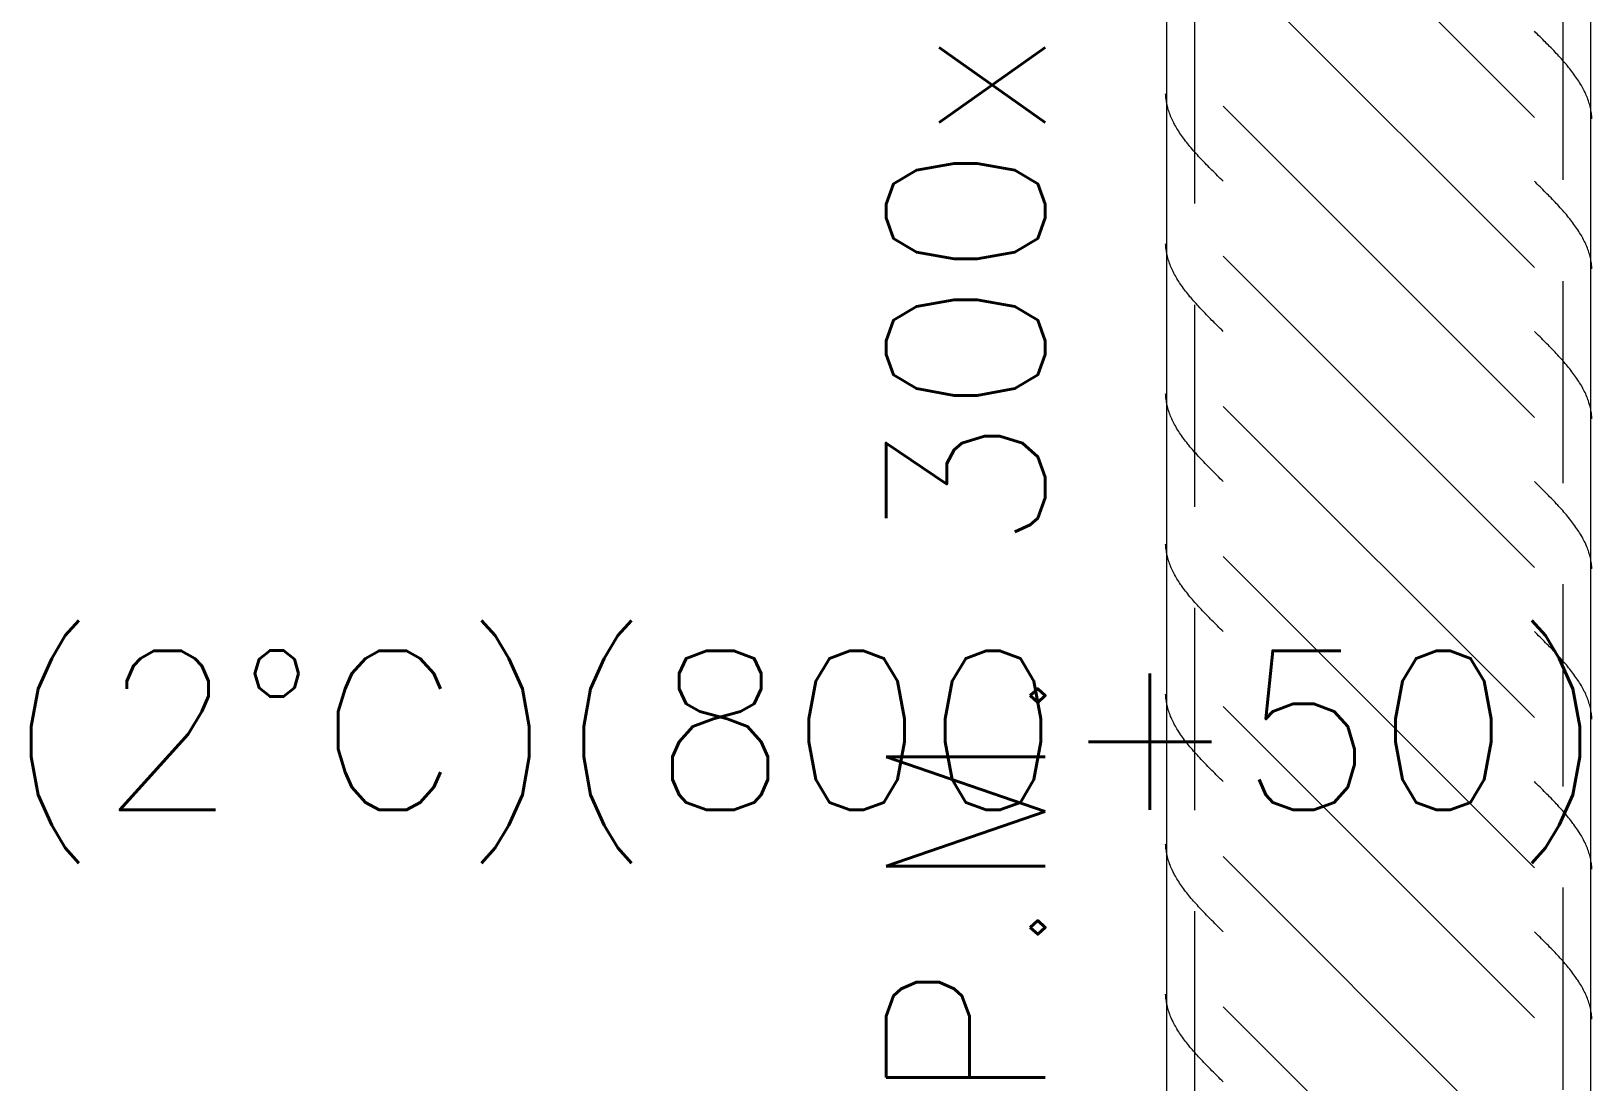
# Model space of a CAD drawing. Extents: x -10459 to 16942, y -13088 to 14608.
# Drawn here: x 5100.5 to 5210.8, y 3029.7 to 3104 of the extents above; entities that cross this region are included whole.
import ezdxf
from ezdxf.enums import TextEntityAlignment as Align

# ---------------------------------------------------------------- set-up
doc = ezdxf.new("R2010")
doc.units = 0
doc.header["$LTSCALE"] = 30
doc.header["$MEASUREMENT"] = 0
doc.linetypes.add("EJE1-1'$0$RLE-PROYECCION", pattern=[0.71438, 0.47625, -0.23813])
doc.layers.get('0').update_dxf_attribs({"linetype": 'CONTINUOUS'})
doc.layers.add("EJE1-1'$0$RLA-ACHURADO", color=30, linetype="EJE1-1'$0$RLE-PROYECCION", lineweight=15, transparency=0.7)
doc.layers.add("EJE1-1'$0$RLA-CONTORNO", color=30, linetype='CONTINUOUS', lineweight=15)
doc.layers.add("EJE1-1'$0$RLA-TEXTOS-1", color=9, linetype='CONTINUOUS', lineweight=9)
doc.layers.add("EJE1-1'$0$RLA-FE", color=7, linetype='CONTINUOUS')
doc.styles.add("EJE1-1'$0$RomanS", font='romans.shx', dxfattribs={"height": 11.25})

# ---------------------------------------------------------------- blocks, each defined once
blk = doc.blocks.new("EJE1-1'$0$RLA-COLUMNAS-CAJONES - P_M_ 300x300x20-465985-EJE 1-1_")
at = {"layer": "EJE1-1'$0$RLA-ACHURADO"}
for p, q in [((2582.48, 787), (2582.48, 1103)), ((2608.48, 1103), (2608.48, 787))]:
    blk.add_line(p, q, dxfattribs=at)
blk = doc.blocks.new("EJE1-1'$0$FP_5-EJE 1-1_")
at = {"layer": "EJE1-1'$0$RLA-CONTORNO"}
for p, q in [((2375.48, 787), (2375.48, 1057)), ((2371.58, 927.67), (2371.48, 927.77)), ((2371.68, 927.58), (2371.58, 927.67)), ((2371.78, 927.48), (2371.68, 927.58)), ((2371.88, 927.38), (2371.78, 927.48)), ((2371.98, 927.28), (2371.88, 927.38)), ((2372.08, 927.18), (2371.98, 927.28)), ((2372.17, 927.08), (2372.08, 927.18)), ((2372.27, 926.99), (2372.17, 927.08)), ((2372.37, 926.89), (2372.27, 926.99)), ((2372.47, 926.79), (2372.37, 926.89)), ((2372.56, 926.69), (2372.47, 926.79)), ((2372.66, 926.59), (2372.56, 926.69)), ((2372.75, 926.5), (2372.66, 926.59)), ((2372.85, 926.4), (2372.75, 926.5)), ((2372.94, 926.3), (2372.85, 926.4)), ((2373.03, 926.2), (2372.94, 926.3)), ((2373.13, 926.1), (2373.03, 926.2)), ((2373.22, 926), (2373.13, 926.1)), ((2373.31, 925.91), (2373.22, 926)), ((2373.39, 925.81), (2373.31, 925.91)), ((2373.48, 925.71), (2373.39, 925.81)), ((2373.57, 925.61), (2373.48, 925.71)), ((2373.65, 925.51), (2373.57, 925.61)), ((2373.74, 925.42), (2373.65, 925.51)), ((2373.82, 925.32), (2373.74, 925.42)), ((2373.9, 925.22), (2373.82, 925.32)), ((2373.98, 925.12), (2373.9, 925.22)), ((2374.06, 925.02), (2373.98, 925.12)), ((2374.13, 924.92), (2374.06, 925.02)), ((2374.21, 924.83), (2374.13, 924.92)), ((2374.28, 924.73), (2374.21, 924.83)), ((2374.35, 924.63), (2374.28, 924.73)), ((2374.42, 924.53), (2374.35, 924.63)), ((2374.49, 924.43), (2374.42, 924.53)), ((2374.55, 924.34), (2374.49, 924.43)), ((2374.62, 924.24), (2374.55, 924.34)), ((2374.68, 924.14), (2374.62, 924.24)), ((2374.74, 924.04), (2374.68, 924.14)), ((2374.8, 923.94), (2374.74, 924.04)), ((2374.85, 923.85), (2374.8, 923.94)), ((2374.91, 923.75), (2374.85, 923.85)), ((2374.96, 923.65), (2374.91, 923.75)), ((2375.01, 923.55), (2374.96, 923.65)), ((2375.06, 923.45), (2375.01, 923.55)), ((2375.11, 923.35), (2375.06, 923.45)), ((2375.15, 923.26), (2375.11, 923.35)), ((2375.19, 923.16), (2375.15, 923.26)), ((2375.23, 923.06), (2375.19, 923.16)), ((2375.27, 922.96), (2375.23, 923.06)), ((2375.3, 922.86), (2375.27, 922.96)), ((2375.33, 922.77), (2375.3, 922.86)), ((2375.36, 922.67), (2375.33, 922.77)), ((2375.39, 922.57), (2375.36, 922.67)), ((2375.42, 922.47), (2375.39, 922.57)), ((2375.44, 922.37), (2375.42, 922.47)), ((2375.46, 922.27), (2375.44, 922.37)), ((2375.48, 922.18), (2375.46, 922.27)), ((2375.49, 922.08), (2375.48, 922.18)), ((2375.51, 921.98), (2375.49, 922.08)), ((2375.52, 921.88), (2375.51, 921.98)), ((2375.53, 921.78), (2375.52, 921.88)), ((2375.53, 921.69), (2375.53, 921.78)), ((2375.54, 921.59), (2375.53, 921.69)), ((2371.58, 917.07), (2371.48, 917.17)), ((2371.68, 916.97), (2371.58, 917.07)), ((2371.78, 916.87), (2371.68, 916.97)), ((2371.88, 916.77), (2371.78, 916.87)), ((2371.98, 916.67), (2371.88, 916.77)), ((2372.08, 916.58), (2371.98, 916.67)), ((2372.17, 916.48), (2372.08, 916.58)), ((2372.27, 916.38), (2372.17, 916.48)), ((2372.37, 916.28), (2372.27, 916.38)), ((2372.47, 916.18), (2372.37, 916.28)), ((2372.56, 916.09), (2372.47, 916.18)), ((2372.66, 915.99), (2372.56, 916.09)), ((2372.75, 915.89), (2372.66, 915.99)), ((2372.85, 915.79), (2372.75, 915.89)), ((2372.94, 915.69), (2372.85, 915.79)), ((2373.03, 915.59), (2372.94, 915.69)), ((2373.13, 915.5), (2373.03, 915.59)), ((2373.22, 915.4), (2373.13, 915.5)), ((2373.31, 915.3), (2373.22, 915.4)), ((2373.39, 915.2), (2373.31, 915.3)), ((2373.48, 915.1), (2373.39, 915.2)), ((2373.57, 915.01), (2373.48, 915.1)), ((2373.65, 914.91), (2373.57, 915.01)), ((2373.74, 914.81), (2373.65, 914.91)), ((2373.82, 914.71), (2373.74, 914.81)), ((2373.9, 914.61), (2373.82, 914.71)), ((2373.98, 914.51), (2373.9, 914.61)), ((2374.06, 914.42), (2373.98, 914.51)), ((2374.13, 914.32), (2374.06, 914.42)), ((2374.21, 914.22), (2374.13, 914.32)), ((2374.28, 914.12), (2374.21, 914.22)), ((2374.35, 914.02), (2374.28, 914.12)), ((2374.42, 913.93), (2374.35, 914.02)), ((2374.49, 913.83), (2374.42, 913.93)), ((2374.55, 913.73), (2374.49, 913.83)), ((2374.62, 913.63), (2374.55, 913.73)), ((2374.68, 913.53), (2374.62, 913.63)), ((2374.74, 913.43), (2374.68, 913.53)), ((2374.8, 913.34), (2374.74, 913.43)), ((2374.85, 913.24), (2374.8, 913.34)), ((2374.91, 913.14), (2374.85, 913.24)), ((2374.96, 913.04), (2374.91, 913.14)), ((2375.01, 912.94), (2374.96, 913.04)), ((2375.06, 912.85), (2375.01, 912.94)), ((2375.11, 912.75), (2375.06, 912.85)), ((2375.15, 912.65), (2375.11, 912.75)), ((2375.19, 912.55), (2375.15, 912.65)), ((2375.23, 912.45), (2375.19, 912.55)), ((2375.27, 912.35), (2375.23, 912.45)), ((2375.3, 912.26), (2375.27, 912.35)), ((2375.33, 912.16), (2375.3, 912.26)), ((2375.36, 912.06), (2375.33, 912.16)), ((2375.39, 911.96), (2375.36, 912.06)), ((2375.42, 911.86), (2375.39, 911.96)), ((2375.44, 911.77), (2375.42, 911.86)), ((2375.46, 911.67), (2375.44, 911.77)), ((2375.48, 911.57), (2375.46, 911.67)), ((2375.49, 911.47), (2375.48, 911.57)), ((2375.51, 911.37), (2375.49, 911.47)), ((2375.52, 911.27), (2375.51, 911.37)), ((2375.53, 911.18), (2375.52, 911.27)), ((2375.53, 911.08), (2375.53, 911.18)), ((2375.54, 910.98), (2375.53, 911.08)), ((2371.58, 906.46), (2371.48, 906.56)), ((2371.68, 906.36), (2371.58, 906.46)), ((2371.78, 906.26), (2371.68, 906.36)), ((2371.88, 906.17), (2371.78, 906.26)), ((2371.98, 906.07), (2371.88, 906.17)), ((2372.08, 905.97), (2371.98, 906.07)), ((2372.17, 905.87), (2372.08, 905.97)), ((2372.27, 905.77), (2372.17, 905.87)), ((2372.37, 905.68), (2372.27, 905.77)), ((2372.47, 905.58), (2372.37, 905.68)), ((2372.56, 905.48), (2372.47, 905.58)), ((2372.66, 905.38), (2372.56, 905.48)), ((2372.75, 905.28), (2372.66, 905.38)), ((2372.85, 905.18), (2372.75, 905.28)), ((2372.94, 905.09), (2372.85, 905.18)), ((2373.03, 904.99), (2372.94, 905.09)), ((2373.13, 904.89), (2373.03, 904.99)), ((2373.22, 904.79), (2373.13, 904.89)), ((2373.31, 904.69), (2373.22, 904.79)), ((2373.39, 904.6), (2373.31, 904.69)), ((2373.48, 904.5), (2373.39, 904.6)), ((2373.57, 904.4), (2373.48, 904.5)), ((2373.65, 904.3), (2373.57, 904.4)), ((2373.74, 904.2), (2373.65, 904.3)), ((2373.82, 904.1), (2373.74, 904.2)), ((2373.9, 904.01), (2373.82, 904.1)), ((2373.98, 903.91), (2373.9, 904.01)), ((2374.06, 903.81), (2373.98, 903.91)), ((2374.13, 903.71), (2374.06, 903.81)), ((2374.21, 903.61), (2374.13, 903.71)), ((2374.28, 903.52), (2374.21, 903.61)), ((2374.35, 903.42), (2374.28, 903.52)), ((2374.42, 903.32), (2374.35, 903.42)), ((2374.49, 903.22), (2374.42, 903.32)), ((2374.55, 903.12), (2374.49, 903.22)), ((2374.62, 903.02), (2374.55, 903.12)), ((2374.68, 902.93), (2374.62, 903.02)), ((2374.74, 902.83), (2374.68, 902.93)), ((2374.8, 902.73), (2374.74, 902.83)), ((2374.85, 902.63), (2374.8, 902.73)), ((2374.91, 902.53), (2374.85, 902.63)), ((2374.96, 902.44), (2374.91, 902.53)), ((2375.01, 902.34), (2374.96, 902.44)), ((2375.06, 902.24), (2375.01, 902.34)), ((2375.11, 902.14), (2375.06, 902.24)), ((2375.15, 902.04), (2375.11, 902.14)), ((2375.19, 901.94), (2375.15, 902.04)), ((2375.23, 901.85), (2375.19, 901.94)), ((2375.27, 901.75), (2375.23, 901.85)), ((2375.3, 901.65), (2375.27, 901.75)), ((2375.33, 901.55), (2375.3, 901.65)), ((2375.36, 901.45), (2375.33, 901.55)), ((2375.39, 901.36), (2375.36, 901.45)), ((2375.42, 901.26), (2375.39, 901.36)), ((2375.44, 901.16), (2375.42, 901.26)), ((2375.46, 901.06), (2375.44, 901.16)), ((2375.48, 900.96), (2375.46, 901.06)), ((2375.49, 900.86), (2375.48, 900.96)), ((2375.51, 900.77), (2375.49, 900.86)), ((2375.52, 900.67), (2375.51, 900.77)), ((2375.53, 900.57), (2375.52, 900.67)), ((2375.53, 900.47), (2375.53, 900.57)), ((2375.54, 900.37), (2375.53, 900.47)), ((2371.58, 895.85), (2371.48, 895.95)), ((2371.68, 895.76), (2371.58, 895.85)), ((2371.78, 895.66), (2371.68, 895.76)), ((2371.88, 895.56), (2371.78, 895.66)), ((2371.98, 895.46), (2371.88, 895.56)), ((2372.08, 895.36), (2371.98, 895.46)), ((2372.17, 895.27), (2372.08, 895.36)), ((2372.27, 895.17), (2372.17, 895.27)), ((2372.37, 895.07), (2372.27, 895.17)), ((2372.47, 894.97), (2372.37, 895.07)), ((2372.56, 894.87), (2372.47, 894.97)), ((2372.66, 894.77), (2372.56, 894.87)), ((2372.75, 894.68), (2372.66, 894.77)), ((2372.85, 894.58), (2372.75, 894.68)), ((2372.94, 894.48), (2372.85, 894.58)), ((2373.03, 894.38), (2372.94, 894.48)), ((2373.13, 894.28), (2373.03, 894.38)), ((2373.22, 894.19), (2373.13, 894.28)), ((2373.31, 894.09), (2373.22, 894.19)), ((2373.39, 893.99), (2373.31, 894.09)), ((2373.48, 893.89), (2373.39, 893.99)), ((2373.57, 893.79), (2373.48, 893.89)), ((2373.65, 893.69), (2373.57, 893.79)), ((2373.74, 893.6), (2373.65, 893.69)), ((2373.82, 893.5), (2373.74, 893.6)), ((2373.9, 893.4), (2373.82, 893.5)), ((2373.98, 893.3), (2373.9, 893.4)), ((2374.06, 893.2), (2373.98, 893.3)), ((2374.13, 893.11), (2374.06, 893.2)), ((2374.21, 893.01), (2374.13, 893.11)), ((2374.28, 892.91), (2374.21, 893.01)), ((2374.35, 892.81), (2374.28, 892.91)), ((2374.42, 892.71), (2374.35, 892.81)), ((2374.49, 892.61), (2374.42, 892.71)), ((2374.55, 892.52), (2374.49, 892.61)), ((2374.62, 892.42), (2374.55, 892.52)), ((2374.68, 892.32), (2374.62, 892.42)), ((2374.74, 892.22), (2374.68, 892.32)), ((2374.8, 892.12), (2374.74, 892.22)), ((2374.85, 892.03), (2374.8, 892.12)), ((2374.91, 891.93), (2374.85, 892.03)), ((2374.96, 891.83), (2374.91, 891.93)), ((2375.01, 891.73), (2374.96, 891.83)), ((2375.06, 891.63), (2375.01, 891.73)), ((2375.11, 891.53), (2375.06, 891.63)), ((2375.15, 891.44), (2375.11, 891.53)), ((2375.19, 891.34), (2375.15, 891.44)), ((2375.23, 891.24), (2375.19, 891.34)), ((2375.27, 891.14), (2375.23, 891.24)), ((2375.3, 891.04), (2375.27, 891.14)), ((2375.33, 890.95), (2375.3, 891.04)), ((2375.36, 890.85), (2375.33, 890.95)), ((2375.39, 890.75), (2375.36, 890.85)), ((2375.42, 890.65), (2375.39, 890.75)), ((2375.44, 890.55), (2375.42, 890.65)), ((2375.46, 890.45), (2375.44, 890.55)), ((2375.48, 890.36), (2375.46, 890.45)), ((2375.49, 890.26), (2375.48, 890.36)), ((2375.51, 890.16), (2375.49, 890.26)), ((2375.52, 890.06), (2375.51, 890.16)), ((2375.53, 889.96), (2375.52, 890.06)), ((2375.53, 889.87), (2375.53, 889.96)), ((2375.54, 889.77), (2375.53, 889.87)), ((2371.58, 885.25), (2371.48, 885.35)), ((2371.68, 885.15), (2371.58, 885.25)), ((2371.78, 885.05), (2371.68, 885.15)), ((2371.88, 884.95), (2371.78, 885.05)), ((2371.98, 884.85), (2371.88, 884.95)), ((2372.08, 884.76), (2371.98, 884.85)), ((2372.17, 884.66), (2372.08, 884.76)), ((2372.27, 884.56), (2372.17, 884.66)), ((2372.37, 884.46), (2372.27, 884.56)), ((2372.47, 884.36), (2372.37, 884.46)), ((2372.56, 884.27), (2372.47, 884.36)), ((2372.66, 884.17), (2372.56, 884.27)), ((2372.75, 884.07), (2372.66, 884.17)), ((2372.85, 883.97), (2372.75, 884.07)), ((2372.94, 883.87), (2372.85, 883.97)), ((2373.03, 883.77), (2372.94, 883.87)), ((2373.13, 883.68), (2373.03, 883.77)), ((2373.22, 883.58), (2373.13, 883.68)), ((2373.31, 883.48), (2373.22, 883.58)), ((2373.39, 883.38), (2373.31, 883.48)), ((2373.48, 883.28), (2373.39, 883.38)), ((2373.57, 883.19), (2373.48, 883.28)), ((2373.65, 883.09), (2373.57, 883.19)), ((2373.74, 882.99), (2373.65, 883.09)), ((2373.82, 882.89), (2373.74, 882.99)), ((2373.9, 882.79), (2373.82, 882.89)), ((2373.98, 882.69), (2373.9, 882.79)), ((2374.06, 882.6), (2373.98, 882.69)), ((2374.13, 882.5), (2374.06, 882.6)), ((2374.21, 882.4), (2374.13, 882.5)), ((2374.28, 882.3), (2374.21, 882.4)), ((2374.35, 882.2), (2374.28, 882.3)), ((2374.42, 882.11), (2374.35, 882.2)), ((2374.49, 882.01), (2374.42, 882.11)), ((2374.55, 881.91), (2374.49, 882.01)), ((2374.62, 881.81), (2374.55, 881.91)), ((2374.68, 881.71), (2374.62, 881.81)), ((2374.74, 881.62), (2374.68, 881.71)), ((2374.8, 881.52), (2374.74, 881.62)), ((2374.85, 881.42), (2374.8, 881.52)), ((2374.91, 881.32), (2374.85, 881.42)), ((2374.96, 881.22), (2374.91, 881.32)), ((2375.01, 881.12), (2374.96, 881.22)), ((2375.06, 881.03), (2375.01, 881.12)), ((2375.11, 880.93), (2375.06, 881.03)), ((2375.15, 880.83), (2375.11, 880.93)), ((2375.19, 880.73), (2375.15, 880.83)), ((2375.23, 880.63), (2375.19, 880.73)), ((2375.27, 880.54), (2375.23, 880.63)), ((2375.3, 880.44), (2375.27, 880.54)), ((2375.33, 880.34), (2375.3, 880.44)), ((2375.36, 880.24), (2375.33, 880.34)), ((2375.39, 880.14), (2375.36, 880.24)), ((2375.42, 880.04), (2375.39, 880.14)), ((2375.44, 879.95), (2375.42, 880.04)), ((2375.46, 879.85), (2375.44, 879.95)), ((2375.48, 879.75), (2375.46, 879.85)), ((2375.49, 879.65), (2375.48, 879.75)), ((2375.51, 879.55), (2375.49, 879.65)), ((2375.52, 879.46), (2375.51, 879.55)), ((2375.53, 879.36), (2375.52, 879.46)), ((2375.53, 879.26), (2375.53, 879.36)), ((2375.54, 879.16), (2375.53, 879.26)), ((2371.58, 874.64), (2371.48, 874.74)), ((2371.68, 874.54), (2371.58, 874.64)), ((2371.78, 874.44), (2371.68, 874.54)), ((2371.88, 874.35), (2371.78, 874.44)), ((2371.98, 874.25), (2371.88, 874.35)), ((2372.08, 874.15), (2371.98, 874.25)), ((2372.17, 874.05), (2372.08, 874.15)), ((2372.27, 873.95), (2372.17, 874.05)), ((2372.37, 873.86), (2372.27, 873.95)), ((2372.47, 873.76), (2372.37, 873.86)), ((2372.56, 873.66), (2372.47, 873.76)), ((2372.66, 873.56), (2372.56, 873.66)), ((2372.75, 873.46), (2372.66, 873.56)), ((2372.85, 873.36), (2372.75, 873.46)), ((2372.94, 873.27), (2372.85, 873.36)), ((2373.03, 873.17), (2372.94, 873.27)), ((2373.13, 873.07), (2373.03, 873.17)), ((2373.22, 872.97), (2373.13, 873.07)), ((2373.31, 872.87), (2373.22, 872.97)), ((2373.39, 872.78), (2373.31, 872.87)), ((2373.48, 872.68), (2373.39, 872.78)), ((2373.57, 872.58), (2373.48, 872.68)), ((2373.65, 872.48), (2373.57, 872.58)), ((2373.74, 872.38), (2373.65, 872.48)), ((2373.82, 872.28), (2373.74, 872.38)), ((2373.9, 872.19), (2373.82, 872.28)), ((2373.98, 872.09), (2373.9, 872.19)), ((2374.06, 871.99), (2373.98, 872.09)), ((2374.13, 871.89), (2374.06, 871.99)), ((2374.21, 871.79), (2374.13, 871.89)), ((2374.28, 871.7), (2374.21, 871.79)), ((2374.35, 871.6), (2374.28, 871.7)), ((2374.42, 871.5), (2374.35, 871.6)), ((2374.49, 871.4), (2374.42, 871.5)), ((2374.55, 871.3), (2374.49, 871.4)), ((2374.62, 871.2), (2374.55, 871.3)), ((2374.68, 871.11), (2374.62, 871.2)), ((2374.74, 871.01), (2374.68, 871.11)), ((2374.8, 870.91), (2374.74, 871.01)), ((2374.85, 870.81), (2374.8, 870.91)), ((2374.91, 870.71), (2374.85, 870.81)), ((2374.96, 870.62), (2374.91, 870.71)), ((2375.01, 870.52), (2374.96, 870.62)), ((2375.06, 870.42), (2375.01, 870.52)), ((2375.11, 870.32), (2375.06, 870.42)), ((2375.15, 870.22), (2375.11, 870.32)), ((2375.19, 870.12), (2375.15, 870.22)), ((2375.23, 870.03), (2375.19, 870.12)), ((2375.27, 869.93), (2375.23, 870.03)), ((2375.3, 869.83), (2375.27, 869.93)), ((2375.33, 869.73), (2375.3, 869.83)), ((2375.36, 869.63), (2375.33, 869.73)), ((2375.39, 869.54), (2375.36, 869.63)), ((2375.42, 869.44), (2375.39, 869.54)), ((2375.44, 869.34), (2375.42, 869.44)), ((2375.46, 869.24), (2375.44, 869.34)), ((2375.48, 869.14), (2375.46, 869.24)), ((2375.49, 869.04), (2375.48, 869.14)), ((2375.51, 868.95), (2375.49, 869.04)), ((2375.52, 868.85), (2375.51, 868.95)), ((2375.53, 868.75), (2375.52, 868.85)), ((2375.53, 868.65), (2375.53, 868.75)), ((2375.54, 868.55), (2375.53, 868.65)), ((2371.58, 864.03), (2371.48, 864.13)), ((2371.68, 863.94), (2371.58, 864.03)), ((2371.78, 863.84), (2371.68, 863.94)), ((2371.88, 863.74), (2371.78, 863.84)), ((2371.98, 863.64), (2371.88, 863.74)), ((2372.08, 863.54), (2371.98, 863.64)), ((2372.17, 863.45), (2372.08, 863.54)), ((2372.27, 863.35), (2372.17, 863.45)), ((2372.37, 863.25), (2372.27, 863.35)), ((2372.47, 863.15), (2372.37, 863.25)), ((2372.56, 863.05), (2372.47, 863.15)), ((2372.66, 862.95), (2372.56, 863.05)), ((2372.75, 862.86), (2372.66, 862.95)), ((2372.85, 862.76), (2372.75, 862.86)), ((2372.94, 862.66), (2372.85, 862.76)), ((2373.03, 862.56), (2372.94, 862.66)), ((2373.13, 862.46), (2373.03, 862.56)), ((2373.22, 862.37), (2373.13, 862.46)), ((2373.31, 862.27), (2373.22, 862.37)), ((2373.39, 862.17), (2373.31, 862.27)), ((2373.48, 862.07), (2373.39, 862.17)), ((2373.57, 861.97), (2373.48, 862.07)), ((2373.65, 861.87), (2373.57, 861.97)), ((2373.74, 861.78), (2373.65, 861.87)), ((2373.82, 861.68), (2373.74, 861.78)), ((2373.9, 861.58), (2373.82, 861.68)), ((2373.98, 861.48), (2373.9, 861.58)), ((2374.06, 861.38), (2373.98, 861.48)), ((2374.13, 861.29), (2374.06, 861.38)), ((2374.21, 861.19), (2374.13, 861.29)), ((2374.28, 861.09), (2374.21, 861.19)), ((2374.35, 860.99), (2374.28, 861.09)), ((2374.42, 860.89), (2374.35, 860.99)), ((2374.49, 860.79), (2374.42, 860.89)), ((2374.55, 860.7), (2374.49, 860.79)), ((2374.62, 860.6), (2374.55, 860.7)), ((2374.68, 860.5), (2374.62, 860.6)), ((2374.74, 860.4), (2374.68, 860.5)), ((2374.8, 860.3), (2374.74, 860.4)), ((2374.85, 860.21), (2374.8, 860.3)), ((2374.91, 860.11), (2374.85, 860.21)), ((2374.96, 860.01), (2374.91, 860.11)), ((2375.01, 859.91), (2374.96, 860.01)), ((2375.06, 859.81), (2375.01, 859.91)), ((2375.11, 859.71), (2375.06, 859.81)), ((2375.15, 859.62), (2375.11, 859.71)), ((2375.19, 859.52), (2375.15, 859.62)), ((2375.23, 859.42), (2375.19, 859.52)), ((2375.27, 859.32), (2375.23, 859.42)), ((2375.3, 859.22), (2375.27, 859.32)), ((2375.33, 859.13), (2375.3, 859.22)), ((2375.36, 859.03), (2375.33, 859.13)), ((2375.39, 858.93), (2375.36, 859.03)), ((2375.42, 858.83), (2375.39, 858.93)), ((2375.44, 858.73), (2375.42, 858.83)), ((2375.46, 858.63), (2375.44, 858.73)), ((2375.48, 858.54), (2375.46, 858.63)), ((2375.49, 858.44), (2375.48, 858.54)), ((2375.51, 858.34), (2375.49, 858.44)), ((2375.52, 858.24), (2375.51, 858.34)), ((2375.53, 858.14), (2375.52, 858.24)), ((2375.53, 858.05), (2375.53, 858.14)), ((2375.54, 857.95), (2375.53, 858.05))]:
    blk.add_line(p, q, dxfattribs=at)
blk = doc.blocks.new("EJE1-1'$0$FP_6-EJE 1-1_")
at = {"layer": "EJE1-1'$0$RLA-CONTORNO"}
for p, q in [((2345.48, 1057), (2345.48, 787)), ((2345.43, 923.25), (2345.42, 923.35)), ((2345.43, 923.15), (2345.43, 923.25)), ((2345.44, 923.06), (2345.43, 923.15)), ((2345.45, 922.96), (2345.44, 923.06)), ((2345.47, 922.86), (2345.45, 922.96)), ((2345.48, 922.76), (2345.47, 922.86)), ((2345.5, 922.66), (2345.48, 922.76)), ((2345.52, 922.57), (2345.5, 922.66)), ((2345.54, 922.47), (2345.52, 922.57)), ((2345.57, 922.37), (2345.54, 922.47)), ((2345.6, 922.27), (2345.57, 922.37)), ((2345.63, 922.17), (2345.6, 922.27)), ((2345.66, 922.07), (2345.63, 922.17)), ((2345.69, 921.98), (2345.66, 922.07)), ((2345.73, 921.88), (2345.69, 921.98)), ((2345.77, 921.78), (2345.73, 921.88)), ((2345.81, 921.68), (2345.77, 921.78)), ((2345.86, 921.58), (2345.81, 921.68)), ((2345.9, 921.49), (2345.86, 921.58)), ((2345.95, 921.39), (2345.9, 921.49)), ((2346, 921.29), (2345.95, 921.39)), ((2346.05, 921.19), (2346, 921.29)), ((2346.11, 921.09), (2346.05, 921.19)), ((2346.16, 920.99), (2346.11, 921.09)), ((2346.22, 920.9), (2346.16, 920.99)), ((2346.28, 920.8), (2346.22, 920.9)), ((2346.34, 920.7), (2346.28, 920.8)), ((2346.41, 920.6), (2346.34, 920.7)), ((2346.47, 920.5), (2346.41, 920.6)), ((2346.54, 920.41), (2346.47, 920.5)), ((2346.61, 920.31), (2346.54, 920.41)), ((2346.68, 920.21), (2346.61, 920.31)), ((2346.76, 920.11), (2346.68, 920.21)), ((2346.83, 920.01), (2346.76, 920.11)), ((2346.91, 919.91), (2346.83, 920.01)), ((2346.98, 919.82), (2346.91, 919.91)), ((2347.06, 919.72), (2346.98, 919.82)), ((2347.14, 919.62), (2347.06, 919.72)), ((2347.23, 919.52), (2347.14, 919.62)), ((2347.31, 919.42), (2347.23, 919.52)), ((2347.39, 919.33), (2347.31, 919.42)), ((2347.48, 919.23), (2347.39, 919.33)), ((2347.57, 919.13), (2347.48, 919.23)), ((2347.66, 919.03), (2347.57, 919.13)), ((2347.75, 918.93), (2347.66, 919.03)), ((2347.84, 918.83), (2347.75, 918.93)), ((2347.93, 918.74), (2347.84, 918.83)), ((2348.02, 918.64), (2347.93, 918.74)), ((2348.11, 918.54), (2348.02, 918.64)), ((2348.21, 918.44), (2348.11, 918.54)), ((2348.3, 918.34), (2348.21, 918.44)), ((2348.4, 918.25), (2348.3, 918.34)), ((2348.49, 918.15), (2348.4, 918.25)), ((2348.59, 918.05), (2348.49, 918.15)), ((2348.69, 917.95), (2348.59, 918.05)), ((2348.79, 917.85), (2348.69, 917.95)), ((2348.89, 917.76), (2348.79, 917.85)), ((2348.98, 917.66), (2348.89, 917.76)), ((2349.08, 917.56), (2348.98, 917.66)), ((2349.18, 917.46), (2349.08, 917.56)), ((2349.28, 917.36), (2349.18, 917.46)), ((2349.38, 917.26), (2349.28, 917.36)), ((2349.48, 917.17), (2349.38, 917.26)), ((2345.43, 912.65), (2345.42, 912.74)), ((2345.43, 912.55), (2345.43, 912.65)), ((2345.44, 912.45), (2345.43, 912.55)), ((2345.45, 912.35), (2345.44, 912.45)), ((2345.47, 912.25), (2345.45, 912.35)), ((2345.48, 912.16), (2345.47, 912.25)), ((2345.5, 912.06), (2345.48, 912.16)), ((2345.52, 911.96), (2345.5, 912.06)), ((2345.54, 911.86), (2345.52, 911.96)), ((2345.57, 911.76), (2345.54, 911.86)), ((2345.6, 911.66), (2345.57, 911.76)), ((2345.63, 911.57), (2345.6, 911.66)), ((2345.66, 911.47), (2345.63, 911.57)), ((2345.69, 911.37), (2345.66, 911.47)), ((2345.73, 911.27), (2345.69, 911.37)), ((2345.77, 911.17), (2345.73, 911.27)), ((2345.81, 911.08), (2345.77, 911.17)), ((2345.86, 910.98), (2345.81, 911.08)), ((2345.9, 910.88), (2345.86, 910.98)), ((2345.95, 910.78), (2345.9, 910.88)), ((2346, 910.68), (2345.95, 910.78)), ((2346.05, 910.58), (2346, 910.68)), ((2346.11, 910.49), (2346.05, 910.58)), ((2346.16, 910.39), (2346.11, 910.49)), ((2346.22, 910.29), (2346.16, 910.39)), ((2346.28, 910.19), (2346.22, 910.29)), ((2346.34, 910.09), (2346.28, 910.19)), ((2346.41, 910), (2346.34, 910.09)), ((2346.47, 909.9), (2346.41, 910)), ((2346.54, 909.8), (2346.47, 909.9)), ((2346.61, 909.7), (2346.54, 909.8)), ((2346.68, 909.6), (2346.61, 909.7)), ((2346.76, 909.5), (2346.68, 909.6)), ((2346.83, 909.41), (2346.76, 909.5)), ((2346.91, 909.31), (2346.83, 909.41)), ((2346.98, 909.21), (2346.91, 909.31)), ((2347.06, 909.11), (2346.98, 909.21)), ((2347.14, 909.01), (2347.06, 909.11)), ((2347.23, 908.92), (2347.14, 909.01)), ((2347.31, 908.82), (2347.23, 908.92)), ((2347.39, 908.72), (2347.31, 908.82)), ((2347.48, 908.62), (2347.39, 908.72)), ((2347.57, 908.52), (2347.48, 908.62)), ((2347.66, 908.42), (2347.57, 908.52)), ((2347.75, 908.33), (2347.66, 908.42)), ((2347.84, 908.23), (2347.75, 908.33)), ((2347.93, 908.13), (2347.84, 908.23)), ((2348.02, 908.03), (2347.93, 908.13)), ((2348.11, 907.93), (2348.02, 908.03)), ((2348.21, 907.84), (2348.11, 907.93)), ((2348.3, 907.74), (2348.21, 907.84)), ((2348.4, 907.64), (2348.3, 907.74)), ((2348.49, 907.54), (2348.4, 907.64)), ((2348.59, 907.44), (2348.49, 907.54)), ((2348.69, 907.34), (2348.59, 907.44)), ((2348.79, 907.25), (2348.69, 907.34)), ((2348.89, 907.15), (2348.79, 907.25)), ((2348.98, 907.05), (2348.89, 907.15)), ((2349.08, 906.95), (2348.98, 907.05)), ((2349.18, 906.85), (2349.08, 906.95)), ((2349.28, 906.76), (2349.18, 906.85)), ((2349.38, 906.66), (2349.28, 906.76)), ((2349.48, 906.56), (2349.38, 906.66)), ((2345.43, 902.04), (2345.42, 902.14)), ((2345.43, 901.94), (2345.43, 902.04)), ((2345.44, 901.84), (2345.43, 901.94)), ((2345.45, 901.75), (2345.44, 901.84)), ((2345.47, 901.65), (2345.45, 901.75)), ((2345.48, 901.55), (2345.47, 901.65)), ((2345.5, 901.45), (2345.48, 901.55)), ((2345.52, 901.35), (2345.5, 901.45)), ((2345.54, 901.25), (2345.52, 901.35)), ((2345.57, 901.16), (2345.54, 901.25)), ((2345.6, 901.06), (2345.57, 901.16)), ((2345.63, 900.96), (2345.6, 901.06)), ((2345.66, 900.86), (2345.63, 900.96)), ((2345.69, 900.76), (2345.66, 900.86)), ((2345.73, 900.67), (2345.69, 900.76)), ((2345.77, 900.57), (2345.73, 900.67)), ((2345.81, 900.47), (2345.77, 900.57)), ((2345.86, 900.37), (2345.81, 900.47)), ((2345.9, 900.27), (2345.86, 900.37)), ((2345.95, 900.17), (2345.9, 900.27)), ((2346, 900.08), (2345.95, 900.17)), ((2346.05, 899.98), (2346, 900.08)), ((2346.11, 899.88), (2346.05, 899.98)), ((2346.16, 899.78), (2346.11, 899.88)), ((2346.22, 899.68), (2346.16, 899.78)), ((2346.28, 899.59), (2346.22, 899.68)), ((2346.34, 899.49), (2346.28, 899.59)), ((2346.41, 899.39), (2346.34, 899.49)), ((2346.47, 899.29), (2346.41, 899.39)), ((2346.54, 899.19), (2346.47, 899.29)), ((2346.61, 899.09), (2346.54, 899.19)), ((2346.68, 899), (2346.61, 899.09)), ((2346.76, 898.9), (2346.68, 899)), ((2346.83, 898.8), (2346.76, 898.9)), ((2346.91, 898.7), (2346.83, 898.8)), ((2346.98, 898.6), (2346.91, 898.7)), ((2347.06, 898.51), (2346.98, 898.6)), ((2347.14, 898.41), (2347.06, 898.51)), ((2347.23, 898.31), (2347.14, 898.41)), ((2347.31, 898.21), (2347.23, 898.31)), ((2347.39, 898.11), (2347.31, 898.21)), ((2347.48, 898.01), (2347.39, 898.11)), ((2347.57, 897.92), (2347.48, 898.01)), ((2347.66, 897.82), (2347.57, 897.92)), ((2347.75, 897.72), (2347.66, 897.82)), ((2347.84, 897.62), (2347.75, 897.72)), ((2347.93, 897.52), (2347.84, 897.62)), ((2348.02, 897.43), (2347.93, 897.52)), ((2348.11, 897.33), (2348.02, 897.43)), ((2348.21, 897.23), (2348.11, 897.33)), ((2348.3, 897.13), (2348.21, 897.23)), ((2348.4, 897.03), (2348.3, 897.13)), ((2348.49, 896.93), (2348.4, 897.03)), ((2348.59, 896.84), (2348.49, 896.93)), ((2348.69, 896.74), (2348.59, 896.84)), ((2348.79, 896.64), (2348.69, 896.74)), ((2348.89, 896.54), (2348.79, 896.64)), ((2348.98, 896.44), (2348.89, 896.54)), ((2349.08, 896.35), (2348.98, 896.44)), ((2349.18, 896.25), (2349.08, 896.35)), ((2349.28, 896.15), (2349.18, 896.25)), ((2349.38, 896.05), (2349.28, 896.15)), ((2349.48, 895.95), (2349.38, 896.05)), ((2345.43, 891.43), (2345.42, 891.53)), ((2345.43, 891.33), (2345.43, 891.43)), ((2345.44, 891.24), (2345.43, 891.33)), ((2345.45, 891.14), (2345.44, 891.24)), ((2345.47, 891.04), (2345.45, 891.14)), ((2345.48, 890.94), (2345.47, 891.04)), ((2345.5, 890.84), (2345.48, 890.94)), ((2345.52, 890.75), (2345.5, 890.84)), ((2345.54, 890.65), (2345.52, 890.75)), ((2345.57, 890.55), (2345.54, 890.65)), ((2345.6, 890.45), (2345.57, 890.55)), ((2345.63, 890.35), (2345.6, 890.45)), ((2345.66, 890.25), (2345.63, 890.35)), ((2345.69, 890.16), (2345.66, 890.25)), ((2345.73, 890.06), (2345.69, 890.16)), ((2345.77, 889.96), (2345.73, 890.06)), ((2345.81, 889.86), (2345.77, 889.96)), ((2345.86, 889.76), (2345.81, 889.86)), ((2345.9, 889.67), (2345.86, 889.76)), ((2345.95, 889.57), (2345.9, 889.67)), ((2346, 889.47), (2345.95, 889.57)), ((2346.05, 889.37), (2346, 889.47)), ((2346.11, 889.27), (2346.05, 889.37)), ((2346.16, 889.17), (2346.11, 889.27)), ((2346.22, 889.08), (2346.16, 889.17)), ((2346.28, 888.98), (2346.22, 889.08)), ((2346.34, 888.88), (2346.28, 888.98)), ((2346.41, 888.78), (2346.34, 888.88)), ((2346.47, 888.68), (2346.41, 888.78)), ((2346.54, 888.59), (2346.47, 888.68)), ((2346.61, 888.49), (2346.54, 888.59)), ((2346.68, 888.39), (2346.61, 888.49)), ((2346.76, 888.29), (2346.68, 888.39)), ((2346.83, 888.19), (2346.76, 888.29)), ((2346.91, 888.1), (2346.83, 888.19)), ((2346.98, 888), (2346.91, 888.1)), ((2347.06, 887.9), (2346.98, 888)), ((2347.14, 887.8), (2347.06, 887.9)), ((2347.23, 887.7), (2347.14, 887.8)), ((2347.31, 887.6), (2347.23, 887.7)), ((2347.39, 887.51), (2347.31, 887.6)), ((2347.48, 887.41), (2347.39, 887.51)), ((2347.57, 887.31), (2347.48, 887.41)), ((2347.66, 887.21), (2347.57, 887.31)), ((2347.75, 887.11), (2347.66, 887.21)), ((2347.84, 887.02), (2347.75, 887.11)), ((2347.93, 886.92), (2347.84, 887.02)), ((2348.02, 886.82), (2347.93, 886.92)), ((2348.11, 886.72), (2348.02, 886.82)), ((2348.21, 886.62), (2348.11, 886.72)), ((2348.3, 886.52), (2348.21, 886.62)), ((2348.4, 886.43), (2348.3, 886.52)), ((2348.49, 886.33), (2348.4, 886.43)), ((2348.59, 886.23), (2348.49, 886.33)), ((2348.69, 886.13), (2348.59, 886.23)), ((2348.79, 886.03), (2348.69, 886.13)), ((2348.89, 885.94), (2348.79, 886.03)), ((2348.98, 885.84), (2348.89, 885.94)), ((2349.08, 885.74), (2348.98, 885.84)), ((2349.18, 885.64), (2349.08, 885.74)), ((2349.28, 885.54), (2349.18, 885.64)), ((2349.38, 885.44), (2349.28, 885.54)), ((2349.48, 885.35), (2349.38, 885.44)), ((2345.43, 880.83), (2345.42, 880.92)), ((2345.43, 880.73), (2345.43, 880.83)), ((2345.44, 880.63), (2345.43, 880.73)), ((2345.45, 880.53), (2345.44, 880.63)), ((2345.47, 880.43), (2345.45, 880.53)), ((2345.48, 880.34), (2345.47, 880.43)), ((2345.5, 880.24), (2345.48, 880.34)), ((2345.52, 880.14), (2345.5, 880.24)), ((2345.54, 880.04), (2345.52, 880.14)), ((2345.57, 879.94), (2345.54, 880.04)), ((2345.6, 879.84), (2345.57, 879.94)), ((2345.63, 879.75), (2345.6, 879.84)), ((2345.66, 879.65), (2345.63, 879.75)), ((2345.69, 879.55), (2345.66, 879.65)), ((2345.73, 879.45), (2345.69, 879.55)), ((2345.77, 879.35), (2345.73, 879.45)), ((2345.81, 879.26), (2345.77, 879.35)), ((2345.86, 879.16), (2345.81, 879.26)), ((2345.9, 879.06), (2345.86, 879.16)), ((2345.95, 878.96), (2345.9, 879.06)), ((2346, 878.86), (2345.95, 878.96)), ((2346.05, 878.76), (2346, 878.86)), ((2346.11, 878.67), (2346.05, 878.76)), ((2346.16, 878.57), (2346.11, 878.67)), ((2346.22, 878.47), (2346.16, 878.57)), ((2346.28, 878.37), (2346.22, 878.47)), ((2346.34, 878.27), (2346.28, 878.37)), ((2346.41, 878.18), (2346.34, 878.27)), ((2346.47, 878.08), (2346.41, 878.18)), ((2346.54, 877.98), (2346.47, 878.08)), ((2346.61, 877.88), (2346.54, 877.98)), ((2346.68, 877.78), (2346.61, 877.88)), ((2346.76, 877.68), (2346.68, 877.78)), ((2346.83, 877.59), (2346.76, 877.68)), ((2346.91, 877.49), (2346.83, 877.59)), ((2346.98, 877.39), (2346.91, 877.49)), ((2347.06, 877.29), (2346.98, 877.39)), ((2347.14, 877.19), (2347.06, 877.29)), ((2347.23, 877.1), (2347.14, 877.19)), ((2347.31, 877), (2347.23, 877.1)), ((2347.39, 876.9), (2347.31, 877)), ((2347.48, 876.8), (2347.39, 876.9)), ((2347.57, 876.7), (2347.48, 876.8)), ((2347.66, 876.6), (2347.57, 876.7)), ((2347.75, 876.51), (2347.66, 876.6)), ((2347.84, 876.41), (2347.75, 876.51)), ((2347.93, 876.31), (2347.84, 876.41)), ((2348.02, 876.21), (2347.93, 876.31)), ((2348.11, 876.11), (2348.02, 876.21)), ((2348.21, 876.02), (2348.11, 876.11)), ((2348.3, 875.92), (2348.21, 876.02)), ((2348.4, 875.82), (2348.3, 875.92)), ((2348.49, 875.72), (2348.4, 875.82)), ((2348.59, 875.62), (2348.49, 875.72)), ((2348.69, 875.52), (2348.59, 875.62)), ((2348.79, 875.43), (2348.69, 875.52)), ((2348.89, 875.33), (2348.79, 875.43)), ((2348.98, 875.23), (2348.89, 875.33)), ((2349.08, 875.13), (2348.98, 875.23)), ((2349.18, 875.03), (2349.08, 875.13)), ((2349.28, 874.94), (2349.18, 875.03)), ((2349.38, 874.84), (2349.28, 874.94)), ((2349.48, 874.74), (2349.38, 874.84)), ((2345.43, 870.22), (2345.42, 870.32)), ((2345.43, 870.12), (2345.43, 870.22)), ((2345.44, 870.02), (2345.43, 870.12)), ((2345.45, 869.93), (2345.44, 870.02)), ((2345.47, 869.83), (2345.45, 869.93)), ((2345.48, 869.73), (2345.47, 869.83)), ((2345.5, 869.63), (2345.48, 869.73)), ((2345.52, 869.53), (2345.5, 869.63)), ((2345.54, 869.43), (2345.52, 869.53)), ((2345.57, 869.34), (2345.54, 869.43)), ((2345.6, 869.24), (2345.57, 869.34)), ((2345.63, 869.14), (2345.6, 869.24)), ((2345.66, 869.04), (2345.63, 869.14)), ((2345.69, 868.94), (2345.66, 869.04)), ((2345.73, 868.85), (2345.69, 868.94)), ((2345.77, 868.75), (2345.73, 868.85)), ((2345.81, 868.65), (2345.77, 868.75)), ((2345.86, 868.55), (2345.81, 868.65)), ((2345.9, 868.45), (2345.86, 868.55)), ((2345.95, 868.35), (2345.9, 868.45)), ((2346, 868.26), (2345.95, 868.35)), ((2346.05, 868.16), (2346, 868.26)), ((2346.11, 868.06), (2346.05, 868.16)), ((2346.16, 867.96), (2346.11, 868.06)), ((2346.22, 867.86), (2346.16, 867.96)), ((2346.28, 867.77), (2346.22, 867.86)), ((2346.34, 867.67), (2346.28, 867.77)), ((2346.41, 867.57), (2346.34, 867.67)), ((2346.47, 867.47), (2346.41, 867.57)), ((2346.54, 867.37), (2346.47, 867.47)), ((2346.61, 867.27), (2346.54, 867.37)), ((2346.68, 867.18), (2346.61, 867.27)), ((2346.76, 867.08), (2346.68, 867.18)), ((2346.83, 866.98), (2346.76, 867.08)), ((2346.91, 866.88), (2346.83, 866.98)), ((2346.98, 866.78), (2346.91, 866.88)), ((2347.06, 866.69), (2346.98, 866.78)), ((2347.14, 866.59), (2347.06, 866.69)), ((2347.23, 866.49), (2347.14, 866.59)), ((2347.31, 866.39), (2347.23, 866.49)), ((2347.39, 866.29), (2347.31, 866.39)), ((2347.48, 866.19), (2347.39, 866.29)), ((2347.57, 866.1), (2347.48, 866.19)), ((2347.66, 866), (2347.57, 866.1)), ((2347.75, 865.9), (2347.66, 866)), ((2347.84, 865.8), (2347.75, 865.9)), ((2347.93, 865.7), (2347.84, 865.8)), ((2348.02, 865.61), (2347.93, 865.7)), ((2348.11, 865.51), (2348.02, 865.61)), ((2348.21, 865.41), (2348.11, 865.51)), ((2348.3, 865.31), (2348.21, 865.41)), ((2348.4, 865.21), (2348.3, 865.31)), ((2348.49, 865.11), (2348.4, 865.21)), ((2348.59, 865.02), (2348.49, 865.11)), ((2348.69, 864.92), (2348.59, 865.02)), ((2348.79, 864.82), (2348.69, 864.92)), ((2348.89, 864.72), (2348.79, 864.82)), ((2348.98, 864.62), (2348.89, 864.72)), ((2349.08, 864.53), (2348.98, 864.62)), ((2349.18, 864.43), (2349.08, 864.53)), ((2349.28, 864.33), (2349.18, 864.43)), ((2349.38, 864.23), (2349.28, 864.33)), ((2349.48, 864.13), (2349.38, 864.23)), ((2345.43, 859.61), (2345.42, 859.71)), ((2345.43, 859.52), (2345.43, 859.61)), ((2345.44, 859.42), (2345.43, 859.52)), ((2345.45, 859.32), (2345.44, 859.42)), ((2345.47, 859.22), (2345.45, 859.32)), ((2345.48, 859.12), (2345.47, 859.22)), ((2345.5, 859.02), (2345.48, 859.12)), ((2345.52, 858.93), (2345.5, 859.02)), ((2345.54, 858.83), (2345.52, 858.93)), ((2345.57, 858.73), (2345.54, 858.83)), ((2345.6, 858.63), (2345.57, 858.73)), ((2345.63, 858.53), (2345.6, 858.63)), ((2345.66, 858.44), (2345.63, 858.53)), ((2345.69, 858.34), (2345.66, 858.44)), ((2345.73, 858.24), (2345.69, 858.34)), ((2345.77, 858.14), (2345.73, 858.24)), ((2345.81, 858.04), (2345.77, 858.14)), ((2345.86, 857.94), (2345.81, 858.04)), ((2345.9, 857.85), (2345.86, 857.94)), ((2345.95, 857.75), (2345.9, 857.85)), ((2346, 857.65), (2345.95, 857.75)), ((2346.05, 857.55), (2346, 857.65)), ((2346.11, 857.45), (2346.05, 857.55)), ((2346.16, 857.36), (2346.11, 857.45)), ((2346.22, 857.26), (2346.16, 857.36)), ((2346.28, 857.16), (2346.22, 857.26)), ((2346.34, 857.06), (2346.28, 857.16)), ((2346.41, 856.96), (2346.34, 857.06)), ((2346.47, 856.86), (2346.41, 856.96)), ((2346.54, 856.77), (2346.47, 856.86)), ((2346.61, 856.67), (2346.54, 856.77)), ((2346.68, 856.57), (2346.61, 856.67)), ((2346.76, 856.47), (2346.68, 856.57)), ((2346.83, 856.37), (2346.76, 856.47)), ((2346.91, 856.28), (2346.83, 856.37)), ((2346.98, 856.18), (2346.91, 856.28)), ((2347.06, 856.08), (2346.98, 856.18)), ((2347.14, 855.98), (2347.06, 856.08)), ((2347.23, 855.88), (2347.14, 855.98)), ((2347.31, 855.78), (2347.23, 855.88)), ((2347.39, 855.69), (2347.31, 855.78)), ((2347.48, 855.59), (2347.39, 855.69)), ((2347.57, 855.49), (2347.48, 855.59)), ((2347.66, 855.39), (2347.57, 855.49)), ((2347.75, 855.29), (2347.66, 855.39)), ((2347.84, 855.2), (2347.75, 855.29)), ((2347.93, 855.1), (2347.84, 855.2)), ((2348.02, 855), (2347.93, 855.1)), ((2348.11, 854.9), (2348.02, 855)), ((2348.21, 854.8), (2348.11, 854.9)), ((2348.3, 854.7), (2348.21, 854.8)), ((2348.4, 854.61), (2348.3, 854.7)), ((2348.49, 854.51), (2348.4, 854.61)), ((2348.59, 854.41), (2348.49, 854.51)), ((2348.69, 854.31), (2348.59, 854.41)), ((2348.79, 854.21), (2348.69, 854.31)), ((2348.89, 854.12), (2348.79, 854.21)), ((2348.98, 854.02), (2348.89, 854.12)), ((2349.08, 853.92), (2348.98, 854.02)), ((2349.18, 853.82), (2349.08, 853.92)), ((2349.28, 853.72), (2349.18, 853.82)), ((2349.38, 853.62), (2349.28, 853.72)), ((2349.48, 853.53), (2349.38, 853.62))]:
    blk.add_line(p, q, dxfattribs=at)
blk = doc.blocks.new('*U176')
at = {"layer": "EJE1-1'$0$RLA-FE", "color": 3, "style": "EJE1-1'$0$RomanS", "flags": 8}
for tag, p in [('F=', (308.44, 110.72)), ('NUM', (322.85, 110.72))]:
    blk.add_attdef(tag, text='', height=11.25, dxfattribs=at).set_placement(p, align=Align.RIGHT)
at = {"layer": "EJE1-1'$0$RLA-FE", "color": 3, "style": "EJE1-1'$0$RomanS"}
for tag, p, flags in [('PHI', (326.74, 110.93), 14), ('DIAM', (336.6, 110.72), 12), ('MINUS', (358.62, 110.72), 13), ('MARK', (372.01, 110.72), 13), ('TEXTO_FE1', (375.31, 110.72), 8), ('TEXTO_FE2', (442.83, 110.74), 8), ('TIPO', (398.8, -75.78), 13), ('NVECES', (384.93, -94.72), 13), ('NUMFE', (388.86, -114.48), 13), ('CAPA', (397.06, -133.6), 13), ('DESPLAZA', (278.34, -151.59), 13), ('ESPACIO', (284.39, -169.95), 13), ('CANT', (298.23, -188.75), 13)]:
    blk.add_attdef(tag, p, '', height=11.25, dxfattribs=dict(at, flags=flags))
blk = doc.blocks.new("EJE1-1'")
at = {"layer": "EJE1-1'$0$RLA-ACHURADO"}
h = blk.add_hatch(dxfattribs=at)
h.set_pattern_fill('RLE-ELEMENTOS METALICOS', color=256, style=0, pattern_type=2)
h.set_pattern_definition([(135, (-234.281, -2576.79), (-5.303301, -5.303301), [])])
h.paths.add_polyline_path([(2371.481, 787), (2371.481, 1103), (2349.481, 1103), (2349.481, 787), (2356.716, 787)], flags=0)
at = {"layer": "EJE1-1'$0$RLA-CONTORNO"}
for name, p in [("EJE1-1'$0$FP_6-EJE 1-1_", (0, 0)), ("EJE1-1'$0$RLA-COLUMNAS-CAJONES - P_M_ 300x300x20-465985-EJE 1-1_", (-234.997, 0)), ("EJE1-1'$0$FP_5-EJE 1-1_", (0, 0))]:
    blk.add_blockref(name, p, dxfattribs=at)
at = {"layer": "EJE1-1'$0$RLA-FE"}
ref = blk.add_blockref('*U176', (1820.477, 762), dxfattribs=at)
ref.add_attrib('TEXTO_FE2', '(2°C)(800+50)', (2263.311, 872.738), dxfattribs={"color": 3, "height": 11.25, "style": "EJE1-1'$0$RomanS"})
at = {"layer": "EJE1-1'$0$RLA-TEXTOS-1", "insert": (2331.285, 918.191), "char_height": 11.25, "width": 243.91314, "attachment_point": 5, "rotation": 90, "line_spacing_factor": 0.983083, "style": "EJE1-1'$0$RomanS"}
blk.add_mtext('P.M. 300x300x20', dxfattribs=at)

msp = doc.modelspace()

# ---------------------------------------------------------------- block references
msp.add_blockref("EJE1-1'", (2835.3, 2176.19))

doc.saveas('drawing.dxf')
